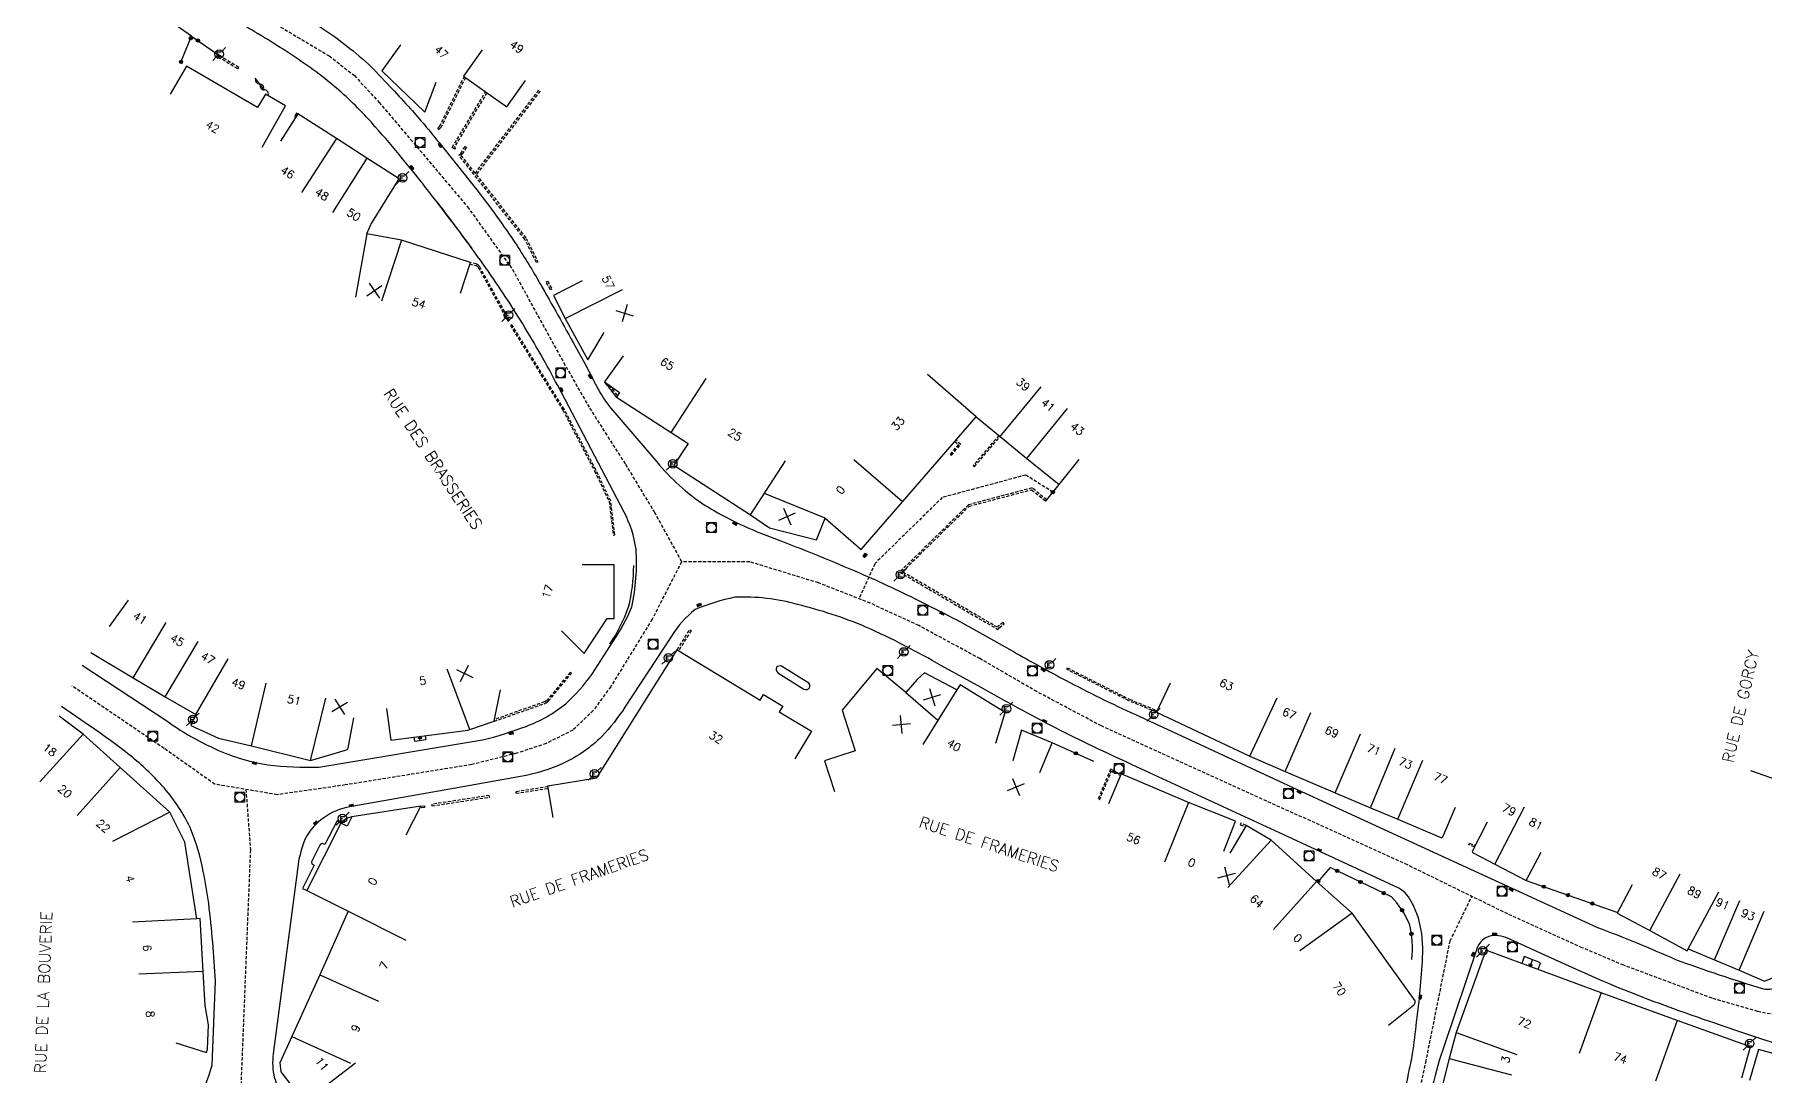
# Model space of a CAD drawing. Header units: millimetres. Extents: x 114000 to 115000, y 122000 to 123000.
# Drawn here: x 114228.2 to 114496.8, y 122385 to 122546.6 of the extents above; entities that cross this region are included whole.
import ezdxf
from ezdxf.enums import TextEntityAlignment as Align

# ---------------------------------------------------------------- set-up
doc = ezdxf.new("R2010")
doc.units = ezdxf.units.MM
doc.linetypes.add('DASHED', pattern=[0.75, 0.5, -0.25])
doc.layers.get('0').update_dxf_attribs({"linetype": 'CONTINUOUS'})
for name, color, linetype in [('W0001', 6, 'DASHED'), ('W0008', 7, 'CONTINUOUS'), ('W0100', 7, 'CONTINUOUS'), ('W0112', 1, 'DASHED'), ('W0310', 3, 'CONTINUOUS'), ('W0322', 7, 'CONTINUOUS'), ('W0334', 7, 'CONTINUOUS'), ('W0400', 7, 'CONTINUOUS'), ('W0420', 7, 'CONTINUOUS'), ('W0471', 7, 'CONTINUOUS'), ('W0989', 7, 'CONTINUOUS'), ('W0991', 7, 'CONTINUOUS'), ('W1102', 7, 'CONTINUOUS')]:
    doc.layers.add(name, color=color, linetype=linetype)
doc.styles.get("Standard").update_dxf_attribs({"font": 'romans.shx', "width": 0.85})

# ---------------------------------------------------------------- blocks, each defined once
blk = doc.blocks.new('t322o')
at = {"color": 0, "linetype": 'Continuous'}
for radius in [0.25, 0.15]:
    blk.add_circle((0, 0), radius, dxfattribs=at)
blk = doc.blocks.new('t991o')
at = {"color": 0, "linetype": 'Continuous'}
for p, q in [((-1, 1), (1, -1)), ((-1, -1), (1, 1))]:
    blk.add_line(p, q, dxfattribs=at)
blk = doc.blocks.new('t310o')
at = {"color": 0, "linetype": 'Continuous'}
for centre, start, end in [((-0.5, 0.38), 216.8699, 323.1304), ((0.5, -0.37), 36.8699, 143.1303)]:
    blk.add_arc(centre, 0.625, start, end, dxfattribs=at)
blk = doc.blocks.new('T471')
for p, q in [((-0.333334, 0.333334), (-0.333334, -0.333334)), ((-0.333334, 0.333334), (0.333334, 0.333334)), ((-0.333334, 0), (0, 0)), ((0.500001, 0.500001), (1.000002, 1.000002)), ((-0.500001, -0.500001), (-1.000002, -1.000002)), ((-0.333334, -0.333334), (0.333334, -0.333334))]:
    blk.add_line(p, q)
blk.add_ellipse((0, 0), major_axis=(0.471405, 0.471405), ratio=1, start_param=5.4977871438, end_param=11.780972451)
blk = doc.blocks.new('T420')
for p, q in [((0.75, 0.75), (-0.75, 0.75)), ((-0.75, 0.75), (-0.75, -0.75)), ((0.75, 0.75), (0.75, -0.75)), ((0.75, -0.75), (-0.75, -0.75))]:
    blk.add_line(p, q)
blk.add_ellipse((0, 0), major_axis=(-0.53, 0.53), ratio=1, start_param=3.926991, end_param=10.210176)
blk = doc.blocks.new('T400')
for p, q in [((-0.15, 0.3), (0.15, 0.3)), ((-0.15, -0.25), (-0.15, 0.3)), ((-0.15, 0.15), (0.15, 0.15)), ((-0.15, 0), (0.15, 0)), ((0.15, 0.3), (0.15, -0.25)), ((-0.15, -0.15), (0.15, -0.15)), ((-0.15, -0.25), (-0.15, -0.3)), ((-0.15, -0.3), (0.15, -0.3)), ((0.15, -0.3), (0.15, -0.25))]:
    blk.add_line(p, q)

msp = doc.modelspace()

# ---------------------------------------------------------------- linework, layer by layer
at = {"layer": 'W0001'}
for points in [[(114245.75, 122559.96), (114269.07, 122546.23), (114273.98, 122543.29), (114277.9, 122540.24), (114281.71, 122536.1), (114286.62, 122530.33), (114295.45, 122519.87), (114302.42, 122510.17), (114310.38, 122495.68), (114314.41, 122488.6), (114319.97, 122479.88), (114324.44, 122472.48), (114328.69, 122464.74)], [(114386.34, 122475.55), (114382.11, 122478.21), (114369.17, 122474.73), (114358.67, 122464.43), (114356.22, 122459.01)], [(114527.16, 122388.8), (114495.77, 122394.9), (114488.68, 122396.97), (114482.25, 122399.37), (114474.95, 122402.09), (114468.52, 122404.82), (114456.97, 122410.05), (114441.38, 122417.67), (114393.86, 122439.25), (114383.84, 122444.58), (114375.01, 122449.7), (114365.53, 122454.83), (114358.01, 122458.31), (114349.94, 122461.47), (114339.26, 122464.74), (114328.69, 122464.74), (114324.11, 122455.81), (114317.68, 122445.35), (114314.96, 122441.64), (114311.8, 122438.59), (114307.65, 122436.52), (114303.08, 122435), (114296.1, 122433.25), (114276.48, 122430.09), (114265.91, 122428.57), (114256.21, 122430.2), (114248.36, 122435.76), (114234.02, 122445.5)], [(114261.06, 122429.39), (114261.74, 122420), (114260.25, 122382.88), (114255.25, 122377.67), (114252.7, 122373.73), (114242.93, 122357.44)], [(114388.69, 122252.04), (114394.91, 122274.54), (114401.39, 122292.09), (114405.82, 122302.1), (114410.58, 122310.47), (114414.93, 122317.19), (114420.35, 122323.26), (114426.42, 122327.78), (114435.61, 122333.03), (114439.14, 122335.16), (114441.6, 122337.78), (114442.84, 122340.66), (114443.57, 122344.1), (114443.74, 122352.47), (114444.31, 122361.41), (114443.16, 122371.75), (114442.67, 122378.06), (114443.08, 122381.67), (114444.23, 122387.01), (114448.01, 122405.87), (114451.38, 122412.78)]]:
    msp.add_lwpolyline(points, dxfattribs=at)
at = {"layer": 'W0008', "flags": 128}
for points in [[(114296.18, 122513.4, 0.004), (114289.45, 122522.24, 0.0178), (114281.14, 122532.29, 0.0301), (114275.48, 122537.99, 0.033), (114268.24, 122543.39, 0.0177), (114260.53, 122548.14), (114248.57, 122554.91), (114244.78, 122557.11, 0.0907), (114243.07, 122557.05, 0.1379), (114241.53, 122555.99, 0.0594), (114240.53, 122554.49), (114238.57, 122549.69)], [(114272.31, 122547.98, -0.0333), (114277.18, 122544.46, -0.0353), (114280.96, 122541.14), (114283.69, 122538.24, -0.0068), (114286.62, 122535.08, -0.0108), (114290.98, 122529.91), (114296.7, 122522.77, -0.017), (114303.09, 122513.91, -0.0141), (114306.75, 122507.88, -0.0038), (114312.19, 122498.2), (114313.66, 122495.55), (114315, 122492.95, 0.0105), (114315.94, 122491.16, 0.047), (114317.71, 122488.62), (114324.84, 122480.24, 0.0723), (114332.36, 122473.5, 0.0396), (114340.41, 122469.42), (114344.12, 122467.99, -0.0086), (114356.32, 122463.01, -0.0131), (114366.07, 122458.44, -0.0034), (114371.4, 122455.72), (114380.2, 122450.79, 0.0063), (114388.3, 122446.35, 0.0126), (114399.14, 122441.01), (114424.26, 122429.36), (114439.66, 122422.28), (114470.87, 122407.97, -0.0135), (114483, 122403, 0.0153), (114496.65, 122398.43, 0.1276), (114499.23, 122398.74, 0.1405)], [(114235.62, 122448.71), (114248.75, 122440.02, 0.0429), (114255.74, 122435.94, 0.0723), (114264.46, 122433.22, 0.0386), (114272.39, 122432.87), (114297.79, 122437.07, 0.0262), (114304.54, 122439.19, 0.083), (114310.7, 122442.7, 0.0503), (114314.75, 122447.25), (114317.99, 122452.29, 0.0546), (114320.95, 122457.74, 0.0704), (114321.63, 122466.68, 0.0826), (114319.78, 122472.46), (114309.46, 122492.1, 0.0165), (114304.02, 122501.69, 0.0163), (114297.89, 122510.95, 0.0072), (114290.75, 122520.64)], [(114440.82, 122379.32, -0.0279), (114441.55, 122385.3, 0.0128), (114442.18, 122388.33, 0.0157), (114442.8, 122393.29, 0.0203), (114443.74, 122403.28, 0.079), (114443.15, 122409.22, 0.0481), (114442.15, 122411.64, 0.162), (114440.03, 122414.06), (114423.54, 122421.72), (114398.65, 122433.23, -0.0099), (114386.76, 122438.94, -0.0075), (114375.19, 122445.22), (114369.05, 122448.6, 0.0253), (114357.3, 122454.61, 0.0403), (114346.69, 122458.11, 0.0795), (114336.98, 122459.23, 0.0516), (114330.78, 122457.31, 0.0841), (114327.13, 122453.19), (114319.9, 122442.15, -0.0407), (114316.31, 122437.62, -0.0874), (114310.36, 122433.48, -0.0666), (114303.67, 122431.39), (114292.69, 122429.45), (114277.2, 122426.69, 0.231653), (114270.23, 122421.7, 0.0516), (114269.14, 122417.76), (114266.24, 122395.77), (114265.31, 122388.77, 0.0722), (114265.36, 122385.08, 0.0801), (114266.53, 122382.29, 0.0355)], [(114239.19, 122361.54, 0.0054), (114245.89, 122369.08, 0.0263), (114250.32, 122374.67, 0.0437), (114253.35, 122379.92, 0.0293), (114255.81, 122386.61), (114256.32, 122399.62, 0.018), (114255.27, 122411.67, 0.0166), (114254.42, 122416.67, 0.0555), (114252.38, 122423.46, 0.0713), (114248.39, 122429.57, 0.0427), (114243.48, 122434.33, 0.0202), (114236.91, 122439.19), (114232.43, 122442.28)], [(114507.54, 122387.24, -0.0155), (114490.24, 122392.7, -0.0143), (114474.96, 122398.27, -0.011), (114462.02, 122403.98), (114457.37, 122406.09, 0.1492), (114454.38, 122406.67, 0.2463), (114452.19, 122404.79), (114447.07, 122389.59, 0.025), (114445.29, 122383.38, 0.0655)]]:
    msp.add_lwpolyline(points, format="xyb", dxfattribs=at)
at = {"layer": 'W0100'}
for points in [[(114285.06, 122545.02), (114282.15, 122540.96), (114288.85, 122534.54), (114290.6, 122539.23)], [(114313.27, 122508.36), (114308.81, 122506.1), (114310.62, 122502.51), (114314.12, 122496.08), (114316.68, 122500.37)], [(114308.73, 122425.01), (114307.94, 122429.95), (114315.55, 122431.17), (114328.02, 122451.09), (114340.89, 122443.28), (114341.42, 122444.13), (114344.39, 122442.3), (114343.86, 122441.44), (114348.88, 122438.42), (114346.29, 122434.14)], [(114288.11, 122436.97), (114288.02, 122437.61), (114287.78, 122437.29), (114288.34, 122437.37), (114288.02, 122437.61)], [(114460.79, 122402.96), (114460.4, 122401.91), (114460.77, 122402.08), (114460.24, 122402.27), (114460.4, 122401.91)]]:
    msp.add_lwpolyline(points, dxfattribs=at)
at = {"layer": 'W0100', "flags": 128}
for points in [[(114297.72, 122544.22), (114294.84, 122540.14), (114301.56, 122535.38), (114304.45, 122539.47)], [(114263.55, 122529.13), (114267.22, 122535.54), (114264.09, 122537.34), (114262.85, 122535.31), (114251.8, 122541.69), (114249.3, 122537.36)], [(114294.36, 122506.46), (114295.9, 122511.21), (114285.19, 122514.71), (114279.84, 122515.68), (114280.43, 122517.13), (114284.86, 122524.21), (114279.84, 122527.4), (114275.09, 122530.47), (114269.09, 122534.29), (114266.4, 122530.08)], [(114319.63, 122496.74), (114316.71, 122492.68), (114319.03, 122491.02), (114318.57, 122490.31), (114327.07, 122484.82), (114329.69, 122483.12), (114327.5, 122479.76), (114339.37, 122472.02), (114342.33, 122470.04), (114349.61, 122468.17), (114350.97, 122471.51), (114356.58, 122466.63), (114362.99, 122474.05), (114374.43, 122487.27), (114378.13, 122484.2), (114382.28, 122480.8), (114387.3, 122476.74), (114390.44, 122480.62)], [(114310.02, 122454.02), (114313.59, 122450.52), (114317.16, 122455.94), (114318.23, 122455.92), (114318.24, 122464.25), (114313.24, 122464.26)], [(114377.46, 122436.57), (114378.93, 122441.35), (114371.95, 122445.65), (114371.4, 122444.87), (114366.38, 122447.5), (114365.28, 122446.45), (114363.52, 122444.42), (114359, 122448.17), (114353.6, 122441.71), (114355.62, 122435.38), (114350.9, 122433.84), (114352.45, 122429.09)], [(114282.87, 122441.98), (114283.53, 122437.02), (114295.51, 122438.59), (114295.82, 122438.71), (114299.58, 122439.97), (114300.59, 122444.86)], [(114250.15, 122390.06), (114254.91, 122388.55), (114255.07, 122389.04), (114255.22, 122392.84), (114254.73, 122395.85), (114254.43, 122401.1), (114253.97, 122409.37), (114253.41, 122409.32), (114251.59, 122421.22), (114249.23, 122425.86), (114241.54, 122432.78), (114235.8, 122437.98), (114232.08, 122440.77)], [(114384.33, 122432.02), (114386.24, 122436.64), (114381.48, 122438.62), (114380.1, 122433.81)], [(114288.88, 122437.72), (114288.96, 122437.09), (114287.25, 122436.86), (114287.17, 122437.5)], [(114412.85, 122419.81), (114414.71, 122424.45), (114407.4, 122427.38), (114396.91, 122431.79), (114394.97, 122427.18)], [(114476.29, 122414.59), (114473.94, 122410.17), (114479.02, 122407.47), (114484.8, 122404.35), (114484.97, 122404.66), (114489.05, 122402.93), (114492.87, 122401.31), (114496.8, 122399.61), (114498.55, 122400.36), (114501.92, 122408.94), (114503.62, 122416.15), (114498.76, 122417.3)], [(114493.29, 122384.63), (114494.65, 122389.44), (114483.24, 122393.51), (114471.44, 122397.81), (114453.56, 122404.45), (114448.94, 122391.64), (114447.87, 122387.59), (114446.61, 122382.7), (114445.25, 122377.84), (114445.67, 122372.21), (114447.28, 122364.07), (114446.78, 122360.78), (114446.24, 122356.23), (114445.72, 122351.63), (114445.72, 122349.29), (114450.72, 122349.29)], [(114461.68, 122401.44), (114462.06, 122402.47), (114459.52, 122403.46), (114459.13, 122402.38)], [(114526.56, 122376.42), (114527.69, 122381.29), (114503.09, 122387.02), (114495.9, 122389.01), (114494.51, 122384.2)]]:
    msp.add_lwpolyline(points, dxfattribs=at)
for points in [[(114236.95, 122450.67), (114243.56, 122446.72), (114248.51, 122443.78), (114253.27, 122441.03), (114252.49, 122439.31), (114256.8, 122437.34), (114261.92, 122436.14), (114271.06, 122433.88), (114276.52, 122435.49, 0.1048), (114276.79, 122435.61, 0.1668), (114276.91, 122435.79), (114277.83, 122440.51)], [(114404.54, 122445.92), (114402.41, 122441.4), (114416.91, 122434.56), (114422.42, 122432.17), (114430.17, 122428.84), (114435.63, 122426.56), (114439.87, 122424.76), (114446.54, 122421.91, 0.2103), (114446.78, 122421.92, 0.0865), (114446.9, 122422.02), (114448.86, 122426.62)], [(114285.92, 122422.36), (114288.22, 122426.8), (114277.48, 122425.15), (114276.76, 122423.67), (114275.77, 122424.16), (114270.52, 122413.68), (114276.95, 122410.47), (114274.01, 122403.96), (114272.53, 122400.61), (114268.18, 122391.04), (114266.3, 122386.95), (114266.49, 122385.56), (114270.1, 122380.85), (114275.49, 122375.19), (114275.13, 122374.84, 0.1559), (114275.07, 122374.67, 0.2066), (114275.08, 122374.48), (114278.69, 122369.79), (114284.4, 122362.45), (114286.87, 122359.22), (114286.69, 122359.06), (114292.08, 122352.34), (114296.23, 122346.91), (114300.2, 122349.95)], [(114438.42, 122392.77), (114442.34, 122395.89, 0.1542), (114442.57, 122396.24, 0.0684), (114442.6, 122396.57), (114432.78, 122410.17), (114427.28, 122415.09), (114420.22, 122421.54), (114416.34, 122423.81), (114413.82, 122419.49)], [(114453.77, 122424.32), (114451.46, 122419.88, 0.1112), (114451.46, 122419.69, 0.1912), (114451.56, 122419.56), (114454.93, 122417.81), (114459.79, 122415.24), (114462.13, 122419.65)]]:
    msp.add_lwpolyline(points, format="xyb", dxfattribs=at)
at = {"layer": 'W0112'}
msp.add_line((114316.71, 122492.69), (114318.56, 122490.31), dxfattribs=at)
for points in [[(114256.74, 122543.18), (114259.81, 122541.3), (114259.94, 122541.51), (114256.87, 122543.39)], [(114307.89, 122508.32), (114308.55, 122507.1), (114308.33, 122506.98), (114307.67, 122508.2)], [(114302.12, 122501.43), (114310.25, 122488.3), (114315.17, 122478.87), (114317.44, 122474.11), (114318.08, 122468.9), (114318.33, 122468.93), (114317.69, 122474.18), (114315.4, 122478.98), (114310.46, 122488.42), (114302.33, 122501.56)], [(114385.38, 122474.37), (114383.1, 122476.22), (114373.21, 122473.59), (114362.54, 122463.14), (114377.8, 122454.23), (114377.99, 122454.51), (114378.77, 122455.12), (114378.62, 122455.32), (114377.8, 122454.69), (114377.72, 122454.57), (114362.95, 122463.19), (114373.33, 122473.37), (114383.04, 122475.94), (114385.22, 122474.17)], [(114289.94, 122426.83), (114298.86, 122428.2), (114298.83, 122428.45), (114289.9, 122427.08)]]:
    msp.add_lwpolyline(points, close=True, dxfattribs=at)
for points in [[(114295.13, 122539.93), (114291.33, 122532.18), (114291, 122531.87), (114290.83, 122532.05), (114291.13, 122532.33), (114294.92, 122540.07)], [(114298.45, 122537.58), (114293.41, 122529.14), (114293.58, 122529), (114293.42, 122528.81), (114293.09, 122529.09), (114298.25, 122537.73)], [(114306.73, 122537.84), (114296.79, 122524.86), (114304.56, 122514.97), (114306.38, 122511.33), (114306.16, 122511.22), (114304.35, 122514.83), (114296.48, 122524.86), (114294.11, 122527.88), (114294.4, 122528.16), (114295.07, 122529.22), (114295.28, 122529.08), (114294.59, 122528), (114294.44, 122527.86), (114296.63, 122525.06), (114306.54, 122537.99)], [(114269.09, 122534.29), (114268.91, 122534.39), (114268.59, 122533.89), (114268.76, 122533.78)], [(114295.83, 122510.97), (114296.73, 122510.76), (114296.77, 122510.75), (114296.81, 122510.73), (114296.85, 122510.71), (114296.89, 122510.69), (114296.93, 122510.66), (114296.98, 122510.62), (114297.02, 122510.59), (114297.05, 122510.55), (114297.08, 122510.52), (114297.11, 122510.48), (114301.73, 122502.12), (114301.95, 122502.24), (114297.32, 122510.61), (114297.28, 122510.67), (114297.24, 122510.72), (114297.19, 122510.77), (114297.14, 122510.82), (114297.08, 122510.86), (114297.03, 122510.9), (114296.97, 122510.93), (114296.92, 122510.96), (114296.86, 122510.98), (114296.8, 122511), (114295.9, 122511.21)], [(114318.56, 122490.31), (114316.71, 122492.68)], [(114317.43, 122492.17), (114318.71, 122490.53)], [(114371.1, 122483.43), (114371.67, 122482.94), (114370.38, 122481.47), (114370.57, 122481.3), (114372.02, 122482.96), (114371.27, 122483.61)], [(114377.94, 122484.36), (114373.97, 122479.69), (114374.16, 122479.53), (114378.13, 122484.2)], [(114328.02, 122451.09), (114329.95, 122454.19), (114330.16, 122454.06), (114328.23, 122450.96)], [(114299.58, 122439.97), (114307.48, 122442.75), (114307.56, 122442.78), (114307.63, 122442.82), (114307.71, 122442.86), (114307.78, 122442.91), (114307.85, 122442.96), (114307.88, 122442.98), (114307.91, 122443), (114307.95, 122443.03), (114307.97, 122443.06), (114308, 122443.09), (114311.58, 122447.41), (114311.39, 122447.57), (114307.81, 122443.25), (114307.8, 122443.23), (114307.78, 122443.22), (114307.76, 122443.2), (114307.73, 122443.18), (114307.71, 122443.16), (114307.64, 122443.12), (114307.58, 122443.08), (114307.52, 122443.04), (114307.46, 122443.01), (114307.39, 122442.99), (114299.64, 122440.25)], [(114402.41, 122441.4), (114398.13, 122443.16), (114388.48, 122448.05), (114388.59, 122448.27), (114398.23, 122443.39), (114402.51, 122441.63)], [(114393.56, 122427.78), (114395.42, 122432.21), (114395.68, 122432.08), (114395.79, 122432.3), (114395.3, 122432.55), (114393.33, 122427.87)], [(114396.91, 122431.79), (114396.65, 122431.91), (114396.54, 122431.69), (114396.81, 122431.56)], [(114307.96, 122429.81), (114302.93, 122429.03), (114302.97, 122428.79), (114308, 122429.56)], [(114288.22, 122426.79), (114288.75, 122426.84), (114288.78, 122426.59), (114288.08, 122426.52)], [(114416.34, 122423.81), (114415.52, 122424.13), (114415.43, 122423.9), (114416.21, 122423.59)], [(114451.77, 122420.48), (114450.91, 122420.8), (114450.99, 122421.03), (114451.89, 122420.7)]]:
    msp.add_lwpolyline(points, dxfattribs=at)
at = {"layer": 'W0310', "flags": 128}
msp.add_lwpolyline([(114263.95, 122537.97), (114262.47, 122539.84)], dxfattribs=at)
at = {"layer": 'W0322'}
for p, q in [((114252.62, 122546.36), (114256.87, 122543.39)), ((114385.38, 122474.37), (114387.3, 122476.74))]:
    msp.add_line(p, q, dxfattribs=at)
at = {"layer": 'W0322', "flags": 128}
for points in [[(114250.97, 122542.32), (114252.62, 122546.36), (114244.22, 122552.29), (114242.04, 122551.9), (114240.48, 122551.21), (114240.47, 122551.2)], [(114392.67, 122433.75), (114386.24, 122436.64)], [(114459.81, 122415.24), (114473.87, 122410.36)]]:
    msp.add_lwpolyline(points, dxfattribs=at)
for points in [[(114317.55, 122451.94, 0.0619), (114320.44, 122457.7, 0.0625), (114321.26, 122464.15)], [(114442.04, 122402.97, 0.0978), (114441.68, 122408.53, 0.0884), (114438.89, 122412.73), (114429.37, 122417.26), (114427.4, 122415)]]:
    msp.add_lwpolyline(points, format="xyb", dxfattribs=at)
at = {"layer": 'W0334', "flags": 128}
msp.add_lwpolyline([(114344.22, 122448.54, 0.2445), (114343.41, 122448.38, 0.3316), (114343.63, 122447.51), (114347.69, 122444.97, 0.3451), (114348.56, 122445.18, 0.2248), (114348.44, 122445.92)], format="xyb", close=True, dxfattribs=at)
msp.add_lwpolyline([(114277.48, 122425.15, 0.121367), (114276.14, 122424.5, 0.0229), (114275.76, 122424.15), (114275.22, 122424.5), (114273.28, 122420.86, 0.18), (114272.8, 122420.97, 0.1892), (114272.53, 122420.72), (114271.32, 122418.34, 0.2041), (114271.28, 122417.91, 0.1756), (114271.66, 122417.61), (114269.83, 122414.01), (114270.52, 122413.68)], format="xyb", dxfattribs=at)
at = {"layer": 'W1102'}
for p, q in [((114275.09, 122530.47), (114269.66, 122522.07)), ((114279.84, 122527.4), (114274.48, 122518.96)), ((114279.84, 122515.68), (114278.05, 122505.84)), ((114285.19, 122514.71), (114282.09, 122505.2)), ((114310.62, 122502.51), (114319.54, 122507.02)), ((114327.07, 122484.82), (114332.49, 122493.23)), ((114374.43, 122487.27), (114366.87, 122493.82)), ((114378.13, 122484.2), (114384.52, 122491.89)), ((114382.28, 122480.8), (114388.61, 122488.54)), ((114339.37, 122472.02), (114344.83, 122480.4)), ((114362.99, 122474.05), (114355.43, 122480.59)), ((114350.97, 122471.51), (114341.54, 122475.35)), ((114239.87, 122454.67), (114242.81, 122458.77)), ((114243.56, 122446.72), (114248.69, 122455.31)), ((114248.51, 122443.78), (114253.62, 122452.38)), ((114253.27, 122441.03), (114258.28, 122449.69)), ((114295.82, 122438.71), (114292.3, 122448.07)), ((114261.92, 122436.14), (114264.18, 122445.88)), ((114271.06, 122433.88), (114273.46, 122443.58)), ((114363.52, 122444.42), (114368.48, 122440.13)), ((114371.4, 122444.87), (114366.15, 122436.35)), ((114416.91, 122434.56), (114421.18, 122443.6)), ((114422.42, 122432.17), (114426.39, 122441.35)), ((114235.8, 122437.98), (114229.08, 122430.58)), ((114430.17, 122428.84), (114434.11, 122438.03)), ((114435.63, 122426.56), (114439.48, 122435.79)), ((114241.54, 122432.78), (114234.85, 122425.35)), ((114439.87, 122424.76), (114443.79, 122433.96)), ((114494.62, 122432.31), (114504.07, 122429.05)), ((114407.4, 122427.38), (114403.68, 122418.1)), ((114249.23, 122425.86), (114240.32, 122421.31)), ((114454.93, 122417.81), (114459.55, 122426.68)), ((114420.22, 122421.54), (114413.47, 122414.16)), ((114427.28, 122415.09), (114420.61, 122407.64)), ((114479.02, 122407.47), (114483.72, 122416.29)), ((114484.97, 122404.66), (114489.71, 122413.47)), ((114489.05, 122402.93), (114492.96, 122412.14)), ((114253.41, 122409.32), (114243.43, 122408.77)), ((114276.95, 122410.47), (114285.89, 122405.98)), ((114432.78, 122410.17), (114424.67, 122404.32)), ((114492.87, 122401.31), (114496.78, 122410.51)), ((114254.43, 122401.1), (114244.44, 122400.72)), ((114272.53, 122400.61), (114281.65, 122396.52)), ((114471.44, 122397.81), (114468.02, 122388.41)), ((114483.24, 122393.51), (114479.88, 122384.09)), ((114268.18, 122391.04), (114277.28, 122386.9)), ((114448.94, 122391.64), (114458.34, 122388.24)), ((114270.1, 122380.85), (114278.04, 122386.93)), ((114447.87, 122387.59), (114457.55, 122385.05))]:
    msp.add_line(p, q, dxfattribs=at)

# ---------------------------------------------------------------- block references
at = {"layer": 'W0310', "rotation": 128.374371717865}
for p in [(114263.18, 122538.94), (114263.9, 122538.03)]:
    msp.add_blockref('t310o', p, dxfattribs=at)
at = {"layer": 'W0322'}
for p, rotation in [((114252.5, 122546.07), 67.74595115780684), ((114253.59, 122545.69), 325.0583277887645), ((114250.98, 122542.37), 67.74595115780684), ((114386.34, 122475.55), 44.13484281062583), ((114389.89, 122435), 155.7513767970604), ((114430.47, 122416.74), 154.5770344489508), ((114427.54, 122415.16), 228.8693280276184), ((114434.08, 122415.02), 154.5770344489508), ((114462.54, 122414.29), 340.8688945521154), ((114437.69, 122413.3), 154.5770344489508), ((114466.31, 122412.98), 340.8688945521154), ((114470.09, 122411.67), 340.8688945521154), ((114440.55, 122410.64), 122.9923405083331), ((114442, 122406.96), 98.56561479733647)]:
    msp.add_blockref('t322o', p, dxfattribs=dict(at, rotation=rotation))
at = {"layer": 'W0400'}
for p, rotation in [((114291.22, 122529.42), 219.0071400277232), ((114286.78, 122525.93), 37.92599149747078), ((114309.99, 122491.49), 29.85514500783492), ((114314.53, 122493.53), 28.610942583438), ((114336.97, 122470.7), 62.59486185906212), ((114357.17, 122465.77), 319.1308763487858), ((114331.4, 122458.05), 292.4964729569966), ((114369.13, 122456.73), 62.70020935566573), ((114384.86, 122447.97), 59.07098161058506), ((114302.24, 122438.1), 108.4680286610972), ((114385.08, 122439.99), 61.38111771359826), ((114262.38, 122433.49), 77.08103394497317), ((114424.59, 122429.01), 63.97421920656338), ((114277.45, 122426.9), 99.01253567644768), ((114271.87, 122424.19), 135.0362446757724), ((114427.69, 122419.98), 64.95637544327555), ((114457.5, 122413.86), 64.37318920312642), ((114454.9, 122406.91), 269.0971644962742), ((114451.59, 122403.76), 158.8545772200674), ((114443.36, 122397.14), 354.2670231100936)]:
    msp.add_blockref('T400', p, dxfattribs=dict(at, rotation=rotation))
at = {"layer": 'W0420'}
for p in [(114288.06, 122529.85), (114301.22, 122511.55), (114309.89, 122494.05), (114333.31, 122470.05), (114366.1, 122457.22), (114324.26, 122451.94), (114360.7, 122447.85), (114383.15, 122447.79), (114246.59, 122437.65), (114383.89, 122438.88), (114301.71, 122434.45), (114396.58, 122432.64), (114260.1, 122428.19), (114422.88, 122428.75), (114426.08, 122419.04), (114456.04, 122413.56), (114445.94, 122405.98), (114457.68, 122404.93), (114492.89, 122398.52)]:
    msp.add_blockref('T420', p, dxfattribs=at)
at = {"layer": 'W0471'}
for p in [(114256.89, 122543.58), (114285.35, 122524.35), (114301.8, 122503.05), (114327.31, 122479.95), (114362.65, 122462.74), (114363.2, 122450.74), (114326.63, 122449.83), (114385.81, 122448.72), (114252.79, 122440.26), (114379.12, 122441.93), (114401.98, 122441.01), (114315.18, 122431.81), (114276.06, 122424.87), (114453.1, 122404.34), (114494.51, 122389.93)]:
    msp.add_blockref('T471', p, dxfattribs=at)
at = {"layer": 'W0991'}
for p, rotation in [((114280.99, 122506.83), 349.6853437085983), ((114319.84, 122503.35), 298.5204443736122), ((114345.09, 122471.78), 339.3890919841762), ((114295, 122447.4), 18.4778916402457), ((114275.6, 122442.22), 346.0729716184065), ((114367.58, 122443.74), 332.2691598872859), ((114362.82, 122439.49), 50.12173889392881), ((114380.6, 122429.78), 337.4610421745143), ((114413.33, 122416.01), 329.7542101698423)]:
    msp.add_blockref('t991o', p, dxfattribs=dict(at, rotation=rotation))

# ---------------------------------------------------------------- texts
at = {"layer": 'W0989'}
for s, rotation, p in [('RUE DES BRASSERIES', 303.4321, (114290.12, 122480.7)), ('RUE DE GORCY', 76.818, (114493.1, 122442.27)), ('RUE DE FRAMERIES', 341.8777, (114376.45, 122420.89)), ('RUE DE FRAMERIES', 19.4369, (114312.79, 122415.62)), ('RUE DE LA BOUVERIE', 87.702, (114229.61, 122397.88))]:
    msp.add_text(s, height=1.75, rotation=rotation, dxfattribs=at).set_placement(p, align=Align.MIDDLE)
at = {"layer": 'W0991'}
for s, rotation, p in [('49', 324.7593, (114303.11, 122544.7)), ('47', 316.2531, (114291.38, 122543.89)), ('42', 329.9987, (114255.86, 122532.29)), ('46', 327.5168, (114267.52, 122525.21)), ('48', 327.0952, (114272.85, 122521.8)), ('50', 327.5429, (114277.79, 122518.63)), ('57', 296.82, (114317.3, 122508.14)), ('54', 341.9532, (114287.91, 122504.88)), ('65', 327.1968, (114326.48, 122495.47)), ('39', 320.26, (114381.72, 122492.27)), ('41', 320.6958, (114385.59, 122489.08)), ('33', 49.1456, (114362.28, 122486.22)), ('25', 326.8942, (114336.99, 122484.48)), ('43', 320.9865, (114390.14, 122485.38)), ('0', 49.1678, (114353.36, 122475.89)), ('17', 71.2799, (114307.87, 122460.11)), ('41', 329.157, (114244.61, 122456)), ('45', 329.2781, (114250.38, 122452.56)), ('47', 329.9663, (114255.15, 122449.76)), ('49', 341.442, (114259.91, 122445.79)), ('5', 7.8298, (114288.51, 122446.28)), ('63', 334.7329, (114413.29, 122445.67)), ('51', 346.073, (114268.53, 122443.26)), ('67', 336.5829, (114423.04, 122441.16)), ('32', 328.719, (114334.03, 122437.49)), ('69', 336.7577, (114429.65, 122438.32)), ('18', 323.1721, (114230.61, 122435.53)), ('40', 328.3737, (114370.98, 122436.26)), ('71', 337.3453, (114436.17, 122435.55)), ('73', 336.9478, (114441.08, 122433.48)), ('20', 317.7637, (114232.96, 122429.09)), ('77', 336.8904, (114446.54, 122431.15)), ('22', 318.0199, (114238.91, 122423.71)), ('79', 332.4972, (114457.17, 122426.22)), ('81', 332.0878, (114461.34, 122424.03)), ('56', 337.1862, (114398.86, 122421.75)), ('0', 338.1616, (114407.89, 122418.02)), ('87', 331.9623, (114480.48, 122416.32)), ('4', 284.2011, (114243.08, 122415.5)), ('0', 63.3602, (114280.74, 122415.11)), ('89', 331.6933, (114485.94, 122413.39)), ('64', 317.5749, (114418.01, 122412.04)), ('91', 337.0094, (114490.33, 122411.62)), ('93', 337.011, (114494.28, 122409.94)), ('0', 318.1926, (114424.36, 122406.3)), ('6', 273.1829, (114245.72, 122404.77)), ('7', 65.8287, (114282.5, 122402.06)), ('70', 305.8419, (114430.8, 122398.4)), ('8', 272.1943, (114246.18, 122394.5)), ('9', 65.561, (114278.09, 122392.31)), ('72', 339.6085, (114459.54, 122393.16)), ('11', 307.4714, (114272.86, 122386.77)), ('3', 75.3234, (114456.63, 122387.46)), ('74', 339.9889, (114474.43, 122387.67))]:
    msp.add_text(s, height=1.25, rotation=rotation, dxfattribs=at).set_placement(p, align=Align.MIDDLE)

doc.saveas('drawing.dxf')
